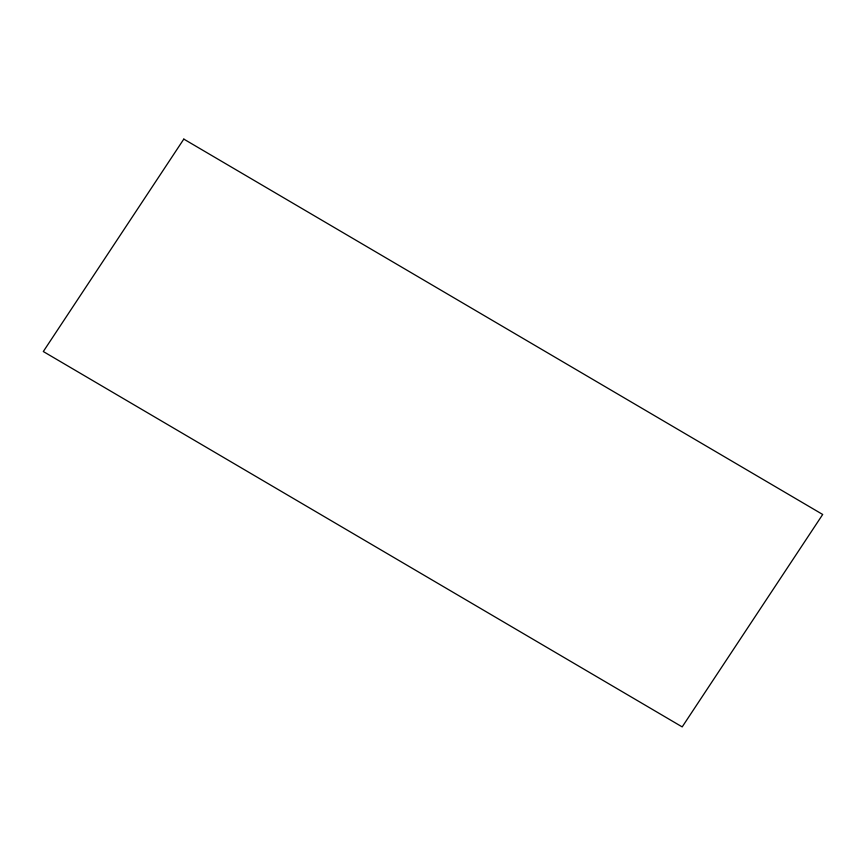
<?xml version="1.0" encoding="UTF-8"?>
<svg xmlns="http://www.w3.org/2000/svg" width="866" height="866" viewBox="0 0 866 866"><rect width="100%" height="100%" fill="white"/><g stroke="black" fill="none" stroke-linecap="round" stroke-linejoin="round"><path stroke-width="1.3" d="M183.809 139.101L43.3 351.531L682.192 726.899L822.7 514.469L183.809 139.101"/></g></svg>
